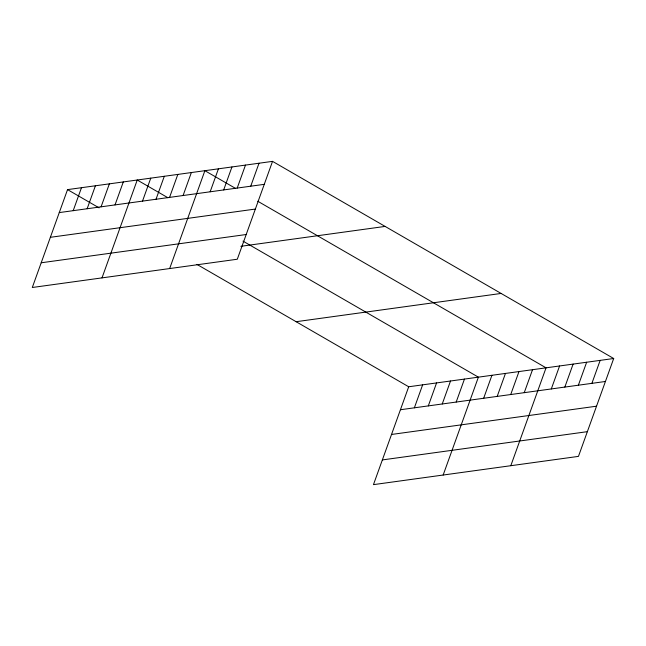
<?xml version="1.0" encoding="UTF-8"?>
<svg xmlns="http://www.w3.org/2000/svg" width="646" height="646" viewBox="0 0 646 646"><rect width="100%" height="100%" fill="white"/><g stroke="black" fill="none" stroke-linecap="round" stroke-linejoin="round"><path stroke-width="0.97" d="M272.539 161.363L67.539 189.617L32.3 287.494L237.3 259.232L272.539 161.363L613.7 358.506L578.461 456.383L373.461 484.637L408.7 386.768L613.7 358.506M73.208 210.669L81.477 187.695M87.145 208.747L95.414 185.773M101.083 206.833L109.36 183.86M115.028 204.911L123.297 181.938M102.003 277.885L137.235 180.016L167.944 197.757M142.5 201.124L150.768 178.151M156.025 199.259L164.302 176.285M169.559 197.393L177.828 174.42M183.084 195.528L191.361 172.555M169.656 268.558L204.887 170.689L235.596 188.43M210.152 191.797L218.421 168.824M223.678 189.932L231.946 166.959M237.211 188.067L245.48 165.093M250.737 186.201L259.014 163.228M414.369 407.82L422.637 384.846M428.306 405.898L436.575 382.925M442.244 403.976L450.52 381.003M456.189 402.054L464.458 379.081M443.164 475.028L478.395 377.159L243.001 241.128M483.66 398.267L491.929 375.294M497.186 396.402L505.455 373.428M510.72 394.536L518.988 371.563M524.245 392.671L532.522 369.698M510.808 465.701L546.048 367.832L257.77 201.245M551.304 388.94L559.581 365.967M564.838 387.075L573.107 364.102M578.372 385.21L586.641 362.236M591.898 383.344L600.166 360.371M59.262 212.591L264.271 184.336M50.364 237.308L255.372 209.054M41.199 262.777L246.199 234.514M240.861 246.304L385.121 226.415M296.118 321.708L501.118 293.445M400.423 409.742L605.431 381.479M391.524 434.459L596.533 406.197M382.359 459.92L587.359 431.665M67.539 189.617L99.096 207.859M196.933 264.392L408.7 386.768"/></g></svg>
